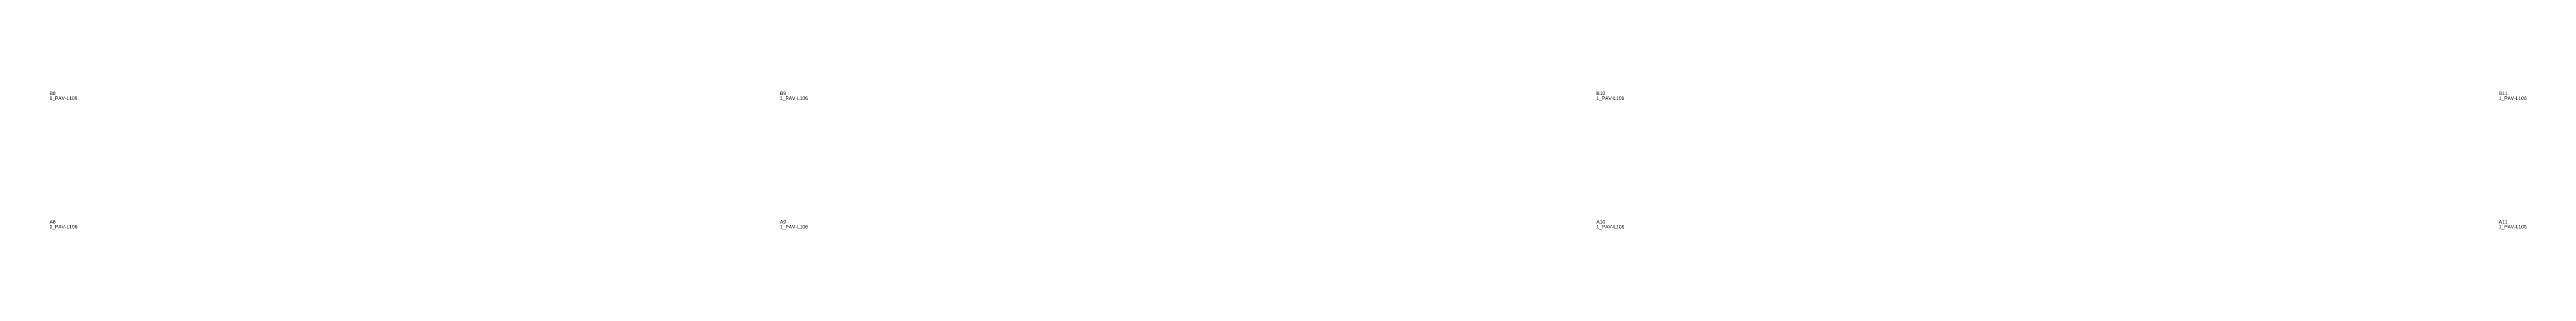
# Model space of a CAD drawing. Header units: metres. Extents: x 222 to 7642, y -127 to 202.
# Drawn here: x 4126 to 7642, y -31 to 166 of the extents above; entities that cross this region are included whole.
import ezdxf

# ---------------------------------------------------------------- set-up
doc = ezdxf.new("R2010")
doc.units = ezdxf.units.M
doc.layers.add('3', color=3, linetype='CONTINUOUS')
doc.layers.add('AUX00', color=7, linetype='CONTINUOUS')
doc.styles.add('STR_STANDARD', font='arial.ttf')

msp = doc.modelspace()

# ---------------------------------------------------------------- texts
at = {"layer": '3', "style": 'STR_STANDARD'}
for s, p in [('B8', (4126.2, 160.49)), ('B8', (4126.2, 160.49)), ('B9', (5163.2, 160.49)), ('B9', (5163.2, 160.49)), ('B10', (6322.2, 160.49)), ('B10', (6322.2, 160.49)), ('B11', (7603.2, 160.49)), ('B11', (7603.2, 160.49)), ('A8', (4126.2, -22.51)), ('A8', (4126.2, -22.51)), ('A9', (5163.2, -22.51)), ('A9', (5163.2, -22.51)), ('A10', (6322.2, -22.51)), ('A10', (6322.2, -22.51)), ('A11', (7603.2, -22.51)), ('A11', (7603.2, -22.51))]:
    msp.add_text(s, height=5, dxfattribs=at).set_placement(p)
at = {"layer": 'AUX00', "style": 'STR_STANDARD'}
for p in [(4126.2, 153.49), (4126.2, 153.49), (5163.2, 153.49), (5163.2, 153.49), (6322.2, 153.49), (6322.2, 153.49), (7603.2, 153.49), (7603.2, 153.49), (4126.2, -29.51), (4126.2, -29.51), (5163.2, -29.51), (5163.2, -29.51), (6322.2, -29.51), (6322.2, -29.51), (7603.2, -29.51), (7603.2, -29.51)]:
    msp.add_text('1_PAV-L106', height=5, dxfattribs=at).set_placement(p)

doc.saveas('drawing.dxf')
